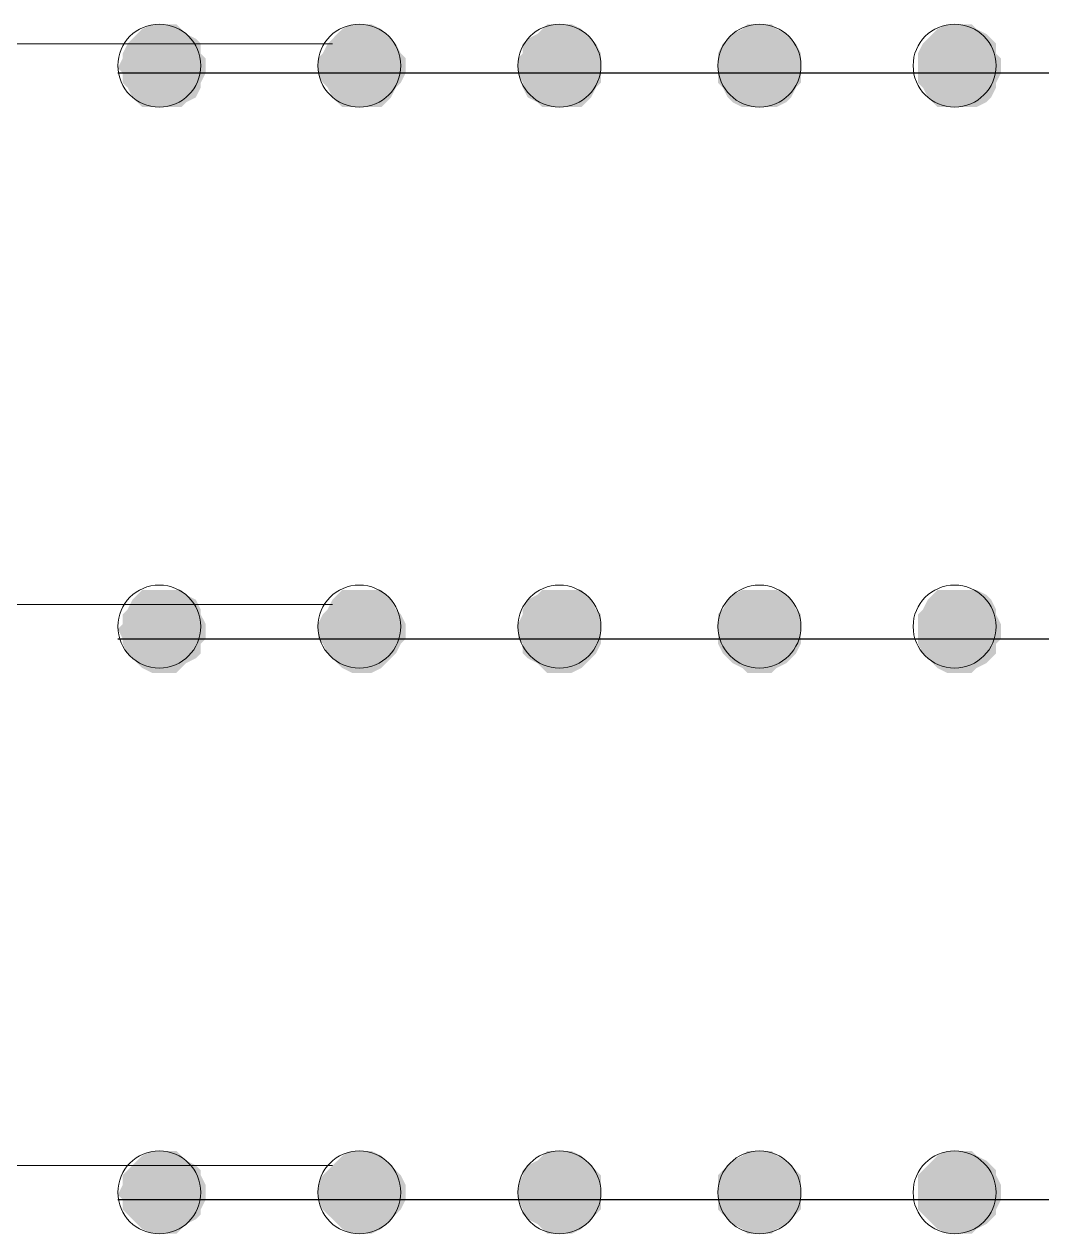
# Model space of a CAD drawing. Header units: inches. Extents: x 2 to 136, y 1 to 96.
# Drawn here: x 45.794 to 49.878, y 60.805 to 65.661 of the extents above; entities that cross this region are included whole.
import ezdxf

# ---------------------------------------------------------------- set-up
doc = ezdxf.new("R2010")
doc.units = ezdxf.units.IN
doc.header["$MEASUREMENT"] = 0
doc.layers.add('PDF_COLUMN', color=251, linetype='Continuous', true_color=0x636466)
doc.layers.add('PDF_FLOOR LINES', color=7, linetype='Continuous')
doc.layers.add('PDF_Girt', color=7, linetype='Continuous')

msp = doc.modelspace()

# ---------------------------------------------------------------- linework, layer by layer
at = {"layer": 'PDF_COLUMN', "lineweight": 0}
for centre in [(46.3362, 65.4947), (47.1391, 65.4947), (47.942, 65.4947), (48.7449, 65.4947), (49.5282, 65.4947), (46.3362, 63.2427), (47.1391, 63.2427), (47.942, 63.2427), (48.7449, 63.2427), (49.5282, 63.2427), (46.3362, 60.971), (47.1391, 60.971), (47.942, 60.971), (48.7449, 60.971), (49.5282, 60.971)]:
    msp.add_circle(centre, 0.1665, dxfattribs=at)
at = {"layer": 'PDF_COLUMN', "transparency": 33554559}
for points in [[(46.3068, 65.6611), (46.4243, 65.6415), (46.2676, 65.6415)], [(46.3264, 65.6611), (46.4047, 65.6611), (46.3068, 65.6611)], [(46.4047, 65.6611), (46.3068, 65.6611), (46.4243, 65.6415)], [(46.3655, 65.6611), (46.3264, 65.6611), (46.4047, 65.6611)], [(47.1097, 65.6611), (47.2272, 65.6415), (47.0705, 65.6415)], [(47.1293, 65.6611), (47.188, 65.6611), (47.1097, 65.6611)], [(47.188, 65.6611), (47.1097, 65.6611), (47.2272, 65.6415)], [(47.1684, 65.6611), (47.1293, 65.6611), (47.188, 65.6611)], [(47.893, 65.6611), (48.0301, 65.6415), (47.8734, 65.6415)], [(47.9322, 65.6611), (47.9909, 65.6611), (47.893, 65.6611)], [(47.9909, 65.6611), (47.893, 65.6611), (48.0301, 65.6415)], [(47.9713, 65.6611), (47.9322, 65.6611), (47.9909, 65.6611)], [(48.6959, 65.6611), (48.8134, 65.6415), (48.6763, 65.6415)], [(48.7351, 65.6611), (48.7938, 65.6611), (48.6959, 65.6611)], [(48.7938, 65.6611), (48.6959, 65.6611), (48.8134, 65.6415)], [(48.7546, 65.6611), (48.7351, 65.6611), (48.7938, 65.6611)], [(49.4988, 65.6611), (49.6163, 65.6415), (49.4596, 65.6415)], [(49.538, 65.6611), (49.5967, 65.6611), (49.4988, 65.6611)], [(49.5967, 65.6611), (49.4988, 65.6611), (49.6163, 65.6415)], [(49.5575, 65.6611), (49.538, 65.6611), (49.5967, 65.6611)], [(46.248, 65.622), (46.483, 65.6024), (46.2285, 65.6024)], [(46.2676, 65.6415), (46.4439, 65.622), (46.248, 65.622)], [(46.4439, 65.622), (46.248, 65.622), (46.483, 65.6024)], [(46.4243, 65.6415), (46.2676, 65.6415), (46.4439, 65.622)], [(47.0509, 65.622), (47.2664, 65.6024), (47.0314, 65.6024)], [(47.0705, 65.6415), (47.2468, 65.622), (47.0509, 65.622)], [(47.2468, 65.622), (47.0509, 65.622), (47.2664, 65.6024)], [(47.2272, 65.6415), (47.0705, 65.6415), (47.2468, 65.622)], [(47.8538, 65.622), (48.0692, 65.6024), (47.8147, 65.6024)], [(47.8734, 65.6415), (48.0497, 65.622), (47.8538, 65.622)], [(48.0497, 65.622), (47.8538, 65.622), (48.0692, 65.6024)], [(48.0301, 65.6415), (47.8734, 65.6415), (48.0497, 65.622)], [(48.6371, 65.622), (48.8721, 65.6024), (48.6176, 65.6024)], [(48.6763, 65.6415), (48.8526, 65.622), (48.6371, 65.622)], [(48.8526, 65.622), (48.6371, 65.622), (48.8721, 65.6024)], [(48.8134, 65.6415), (48.6763, 65.6415), (48.8526, 65.622)], [(49.44, 65.622), (49.675, 65.6024), (49.4205, 65.6024)], [(49.4596, 65.6415), (49.6555, 65.622), (49.44, 65.622)], [(49.6555, 65.622), (49.44, 65.622), (49.675, 65.6024)], [(49.6163, 65.6415), (49.4596, 65.6415), (49.6555, 65.622)], [(46.2089, 65.5828), (46.5026, 65.5436), (46.1893, 65.5436)], [(46.2285, 65.6024), (46.5026, 65.5828), (46.2089, 65.5828)], [(46.5026, 65.5828), (46.2089, 65.5828), (46.5026, 65.5436)], [(46.483, 65.6024), (46.2285, 65.6024), (46.5026, 65.5828)], [(47.0118, 65.5828), (47.3055, 65.5436), (46.9922, 65.5436)], [(47.0314, 65.6024), (47.2859, 65.5828), (47.0118, 65.5828)], [(47.2859, 65.5828), (47.0118, 65.5828), (47.3055, 65.5436)], [(47.2664, 65.6024), (47.0314, 65.6024), (47.2859, 65.5828)], [(47.8147, 65.6024), (48.0888, 65.5828), (47.7951, 65.5828)], [(48.0888, 65.5828), (47.7951, 65.5828), (48.1084, 65.5436)], [(47.7951, 65.5828), (48.1084, 65.5436), (47.7951, 65.5436)], [(48.0692, 65.6024), (47.8147, 65.6024), (48.0888, 65.5828)], [(48.598, 65.5828), (48.9113, 65.5436), (48.5784, 65.5436)], [(48.6176, 65.6024), (48.8917, 65.5828), (48.598, 65.5828)], [(48.8917, 65.5828), (48.598, 65.5828), (48.9113, 65.5436)], [(48.8721, 65.6024), (48.6176, 65.6024), (48.8917, 65.5828)], [(49.4009, 65.5828), (49.6946, 65.5436), (49.3813, 65.5436)], [(49.4205, 65.6024), (49.6946, 65.5828), (49.4009, 65.5828)], [(49.6946, 65.5828), (49.4009, 65.5828), (49.6946, 65.5436)], [(49.675, 65.6024), (49.4205, 65.6024), (49.6946, 65.5828)], [(46.1893, 65.524), (46.5222, 65.4849), (46.1697, 65.4849)], [(46.5026, 65.5436), (46.1893, 65.5436), (46.5222, 65.524)], [(46.1893, 65.5436), (46.5222, 65.524), (46.1893, 65.524)], [(46.5222, 65.524), (46.1893, 65.524), (46.5222, 65.4849)], [(46.9922, 65.5436), (47.3251, 65.524), (46.9726, 65.524)], [(47.3251, 65.524), (46.9726, 65.524), (47.3251, 65.4849)], [(46.9726, 65.524), (47.3251, 65.4849), (46.9726, 65.4849)], [(47.3055, 65.5436), (46.9922, 65.5436), (47.3251, 65.524)], [(47.7951, 65.5436), (48.1084, 65.524), (47.7755, 65.524)], [(48.1084, 65.524), (47.7755, 65.524), (48.1084, 65.4849)], [(47.7755, 65.524), (48.1084, 65.4849), (47.7755, 65.4849)], [(48.1084, 65.5436), (47.7951, 65.5436), (48.1084, 65.524)], [(48.9113, 65.5436), (48.5784, 65.5436), (48.9113, 65.524)], [(48.5784, 65.5436), (48.9113, 65.524), (48.5784, 65.524)], [(48.9113, 65.524), (48.5784, 65.524), (48.9113, 65.4849)], [(48.5784, 65.524), (48.9113, 65.4849), (48.5784, 65.4849)], [(49.6946, 65.5436), (49.3813, 65.5436), (49.7142, 65.524)], [(49.3813, 65.5436), (49.7142, 65.524), (49.3813, 65.524)], [(49.7142, 65.524), (49.3813, 65.524), (49.7142, 65.4849)], [(49.3813, 65.524), (49.7142, 65.4849), (49.3813, 65.4849)], [(46.5222, 65.4849), (46.1697, 65.4849), (46.5222, 65.4653)], [(46.1697, 65.4849), (46.5222, 65.4653), (46.1893, 65.4653)], [(47.3251, 65.4849), (46.9726, 65.4849), (47.3251, 65.4653)], [(46.9726, 65.4849), (47.3251, 65.4653), (46.9726, 65.4653)], [(48.1084, 65.4849), (47.7755, 65.4849), (48.1084, 65.4653)], [(47.7755, 65.4849), (48.1084, 65.4653), (47.7755, 65.4653)], [(48.9113, 65.4849), (48.5784, 65.4849), (48.9113, 65.4653)], [(48.5784, 65.4849), (48.9113, 65.4653), (48.5784, 65.4653)], [(49.7142, 65.4849), (49.3813, 65.4849), (49.7142, 65.4653)], [(49.3813, 65.4849), (49.7142, 65.4653), (49.3813, 65.4653)], [(46.5222, 65.4653), (46.1893, 65.4653), (46.5026, 65.4261)], [(46.1893, 65.4653), (46.5026, 65.4261), (46.1893, 65.4261)], [(46.5026, 65.4261), (46.1893, 65.4261), (46.5026, 65.4066)], [(46.1893, 65.4261), (46.5026, 65.4066), (46.2089, 65.4066)], [(47.3251, 65.4653), (46.9726, 65.4653), (47.3055, 65.4261)], [(46.9726, 65.4653), (47.3055, 65.4261), (46.9922, 65.4261)], [(47.3055, 65.4261), (46.9922, 65.4261), (47.2859, 65.4066)], [(46.9922, 65.4261), (47.2859, 65.4066), (47.0118, 65.4066)], [(48.1084, 65.4653), (47.7755, 65.4653), (48.1084, 65.4261)], [(47.7755, 65.4653), (48.1084, 65.4261), (47.7951, 65.4261)], [(48.1084, 65.4261), (47.7951, 65.4261), (48.0888, 65.4066)], [(47.7951, 65.4261), (48.0888, 65.4066), (47.7951, 65.4066)], [(48.9113, 65.4653), (48.5784, 65.4653), (48.9113, 65.4261)], [(48.5784, 65.4653), (48.9113, 65.4261), (48.5784, 65.4261)], [(48.9113, 65.4261), (48.5784, 65.4261), (48.8917, 65.4066)], [(48.5784, 65.4261), (48.8917, 65.4066), (48.598, 65.4066)], [(49.7142, 65.4653), (49.3813, 65.4653), (49.6946, 65.4261)], [(49.3813, 65.4653), (49.6946, 65.4261), (49.3813, 65.4261)], [(49.6946, 65.4261), (49.3813, 65.4261), (49.6946, 65.4066)], [(49.3813, 65.4261), (49.6946, 65.4066), (49.4009, 65.4066)], [(46.5026, 65.4066), (46.2089, 65.4066), (46.483, 65.3674)], [(46.2089, 65.4066), (46.483, 65.3674), (46.2285, 65.3674)], [(47.2859, 65.4066), (47.0118, 65.4066), (47.2664, 65.3674)], [(47.0118, 65.4066), (47.2664, 65.3674), (47.0314, 65.3674)], [(48.0888, 65.4066), (47.7951, 65.4066), (48.0692, 65.3674)], [(47.7951, 65.4066), (48.0692, 65.3674), (47.8147, 65.3674)], [(48.8917, 65.4066), (48.598, 65.4066), (48.8721, 65.3674)], [(48.598, 65.4066), (48.8721, 65.3674), (48.6176, 65.3674)], [(49.6946, 65.4066), (49.4009, 65.4066), (49.675, 65.3674)], [(49.4009, 65.4066), (49.675, 65.3674), (49.4205, 65.3674)], [(46.483, 65.3674), (46.2285, 65.3674), (46.4439, 65.3478)], [(46.2285, 65.3674), (46.4439, 65.3478), (46.248, 65.3478)], [(46.4439, 65.3478), (46.248, 65.3478), (46.4243, 65.3282)], [(46.248, 65.3478), (46.4243, 65.3282), (46.2676, 65.3282)], [(46.4243, 65.3282), (46.2676, 65.3282), (46.4047, 65.3282)], [(46.2676, 65.3282), (46.4047, 65.3282), (46.3068, 65.3282)], [(46.4047, 65.3282), (46.3068, 65.3282), (46.3655, 65.3282)], [(46.3068, 65.3282), (46.3655, 65.3282), (46.3264, 65.3282)], [(47.2664, 65.3674), (47.0314, 65.3674), (47.2468, 65.3478)], [(47.0314, 65.3674), (47.2468, 65.3478), (47.0509, 65.3478)], [(47.2468, 65.3478), (47.0509, 65.3478), (47.2272, 65.3282)], [(47.0509, 65.3478), (47.2272, 65.3282), (47.0705, 65.3282)], [(47.2272, 65.3282), (47.0705, 65.3282), (47.188, 65.3282)], [(47.0705, 65.3282), (47.188, 65.3282), (47.1097, 65.3282)], [(47.188, 65.3282), (47.1097, 65.3282), (47.1684, 65.3282)], [(47.1097, 65.3282), (47.1684, 65.3282), (47.1293, 65.3282)], [(48.0692, 65.3674), (47.8147, 65.3674), (48.0497, 65.3478)], [(47.8147, 65.3674), (48.0497, 65.3478), (47.8538, 65.3478)], [(48.0497, 65.3478), (47.8538, 65.3478), (48.0301, 65.3282)], [(47.8538, 65.3478), (48.0301, 65.3282), (47.8734, 65.3282)], [(48.0301, 65.3282), (47.8734, 65.3282), (47.9909, 65.3282)], [(47.8734, 65.3282), (47.9909, 65.3282), (47.893, 65.3282)], [(47.9909, 65.3282), (47.893, 65.3282), (47.9713, 65.3282)], [(47.893, 65.3282), (47.9713, 65.3282), (47.9322, 65.3282)], [(48.8721, 65.3674), (48.6176, 65.3674), (48.8526, 65.3478)], [(48.6176, 65.3674), (48.8526, 65.3478), (48.6371, 65.3478)], [(48.8526, 65.3478), (48.6371, 65.3478), (48.8134, 65.3282)], [(48.6371, 65.3478), (48.8134, 65.3282), (48.6763, 65.3282)], [(48.8134, 65.3282), (48.6763, 65.3282), (48.7938, 65.3282)], [(48.6763, 65.3282), (48.7938, 65.3282), (48.6959, 65.3282)], [(48.7938, 65.3282), (48.6959, 65.3282), (48.7546, 65.3282)], [(48.6959, 65.3282), (48.7546, 65.3282), (48.7351, 65.3282)], [(49.675, 65.3674), (49.4205, 65.3674), (49.6555, 65.3478)], [(49.4205, 65.3674), (49.6555, 65.3478), (49.44, 65.3478)], [(49.6555, 65.3478), (49.44, 65.3478), (49.6163, 65.3282)], [(49.44, 65.3478), (49.6163, 65.3282), (49.4596, 65.3282)], [(49.6163, 65.3282), (49.4596, 65.3282), (49.5967, 65.3282)], [(49.4596, 65.3282), (49.5967, 65.3282), (49.4988, 65.3282)], [(49.5967, 65.3282), (49.4988, 65.3282), (49.5575, 65.3282)], [(49.4988, 65.3282), (49.5575, 65.3282), (49.538, 65.3282)], [(46.2676, 63.3895), (46.4439, 63.3699), (46.248, 63.3699)], [(46.3068, 63.3895), (46.4243, 63.3895), (46.2676, 63.3895)], [(46.4243, 63.3895), (46.2676, 63.3895), (46.4439, 63.3699)], [(46.3264, 63.3895), (46.4047, 63.3895), (46.3068, 63.3895)], [(46.4047, 63.3895), (46.3068, 63.3895), (46.4243, 63.3895)], [(46.3655, 63.3895), (46.3264, 63.3895), (46.4047, 63.3895)], [(47.0705, 63.3895), (47.2468, 63.3699), (47.0509, 63.3699)], [(47.1097, 63.3895), (47.2272, 63.3895), (47.0705, 63.3895)], [(47.2272, 63.3895), (47.0705, 63.3895), (47.2468, 63.3699)], [(47.1293, 63.3895), (47.188, 63.3895), (47.1097, 63.3895)], [(47.188, 63.3895), (47.1097, 63.3895), (47.2272, 63.3895)], [(47.1684, 63.3895), (47.1293, 63.3895), (47.188, 63.3895)], [(47.8734, 63.3895), (48.0497, 63.3699), (47.8538, 63.3699)], [(47.893, 63.3895), (48.0301, 63.3895), (47.8734, 63.3895)], [(48.0301, 63.3895), (47.8734, 63.3895), (48.0497, 63.3699)], [(47.9322, 63.3895), (47.9909, 63.3895), (47.893, 63.3895)], [(47.9909, 63.3895), (47.893, 63.3895), (48.0301, 63.3895)], [(47.9713, 63.3895), (47.9322, 63.3895), (47.9909, 63.3895)], [(48.6763, 63.3895), (48.8526, 63.3699), (48.6371, 63.3699)], [(48.6959, 63.3895), (48.8134, 63.3895), (48.6763, 63.3895)], [(48.8134, 63.3895), (48.6763, 63.3895), (48.8526, 63.3699)], [(48.7351, 63.3895), (48.7938, 63.3895), (48.6959, 63.3895)], [(48.7938, 63.3895), (48.6959, 63.3895), (48.8134, 63.3895)], [(48.7546, 63.3895), (48.7351, 63.3895), (48.7938, 63.3895)], [(49.4596, 63.3895), (49.6555, 63.3699), (49.44, 63.3699)], [(49.4988, 63.3895), (49.6163, 63.3895), (49.4596, 63.3895)], [(49.6163, 63.3895), (49.4596, 63.3895), (49.6555, 63.3699)], [(49.538, 63.3895), (49.5967, 63.3895), (49.4988, 63.3895)], [(49.5967, 63.3895), (49.4988, 63.3895), (49.6163, 63.3895)], [(49.5575, 63.3895), (49.538, 63.3895), (49.5967, 63.3895)], [(46.2285, 63.3504), (46.5026, 63.3112), (46.2089, 63.3112)], [(46.248, 63.3699), (46.483, 63.3504), (46.2285, 63.3504)], [(46.483, 63.3504), (46.2285, 63.3504), (46.5026, 63.3112)], [(46.4439, 63.3699), (46.248, 63.3699), (46.483, 63.3504)], [(47.0314, 63.3504), (47.2859, 63.3112), (47.0118, 63.3112)], [(47.0509, 63.3699), (47.2664, 63.3504), (47.0314, 63.3504)], [(47.2664, 63.3504), (47.0314, 63.3504), (47.2859, 63.3112)], [(47.2468, 63.3699), (47.0509, 63.3699), (47.2664, 63.3504)], [(47.8147, 63.3504), (48.0888, 63.3112), (47.7951, 63.3112)], [(47.8538, 63.3699), (48.0692, 63.3504), (47.8147, 63.3504)], [(48.0692, 63.3504), (47.8147, 63.3504), (48.0888, 63.3112)], [(48.0497, 63.3699), (47.8538, 63.3699), (48.0692, 63.3504)], [(48.6176, 63.3504), (48.8917, 63.3112), (48.598, 63.3112)], [(48.6371, 63.3699), (48.8721, 63.3504), (48.6176, 63.3504)], [(48.8721, 63.3504), (48.6176, 63.3504), (48.8917, 63.3112)], [(48.8526, 63.3699), (48.6371, 63.3699), (48.8721, 63.3504)], [(49.4205, 63.3504), (49.6946, 63.3112), (49.4009, 63.3112)], [(49.44, 63.3699), (49.675, 63.3504), (49.4205, 63.3504)], [(49.675, 63.3504), (49.4205, 63.3504), (49.6946, 63.3112)], [(49.6555, 63.3699), (49.44, 63.3699), (49.675, 63.3504)], [(46.2089, 63.3112), (46.5026, 63.2916), (46.1893, 63.2916)], [(46.5026, 63.2916), (46.1893, 63.2916), (46.5222, 63.2524)], [(46.1893, 63.2916), (46.5222, 63.2524), (46.1893, 63.2524)], [(46.5026, 63.3112), (46.2089, 63.3112), (46.5026, 63.2916)], [(46.9922, 63.2916), (47.3251, 63.2524), (46.9726, 63.2524)], [(47.0118, 63.3112), (47.3055, 63.2916), (46.9922, 63.2916)], [(47.3055, 63.2916), (46.9922, 63.2916), (47.3251, 63.2524)], [(47.2859, 63.3112), (47.0118, 63.3112), (47.3055, 63.2916)], [(47.7951, 63.2916), (48.1084, 63.2524), (47.7755, 63.2524)], [(48.0888, 63.3112), (47.7951, 63.3112), (48.1084, 63.2916)], [(47.7951, 63.3112), (48.1084, 63.2916), (47.7951, 63.2916)], [(48.1084, 63.2916), (47.7951, 63.2916), (48.1084, 63.2524)], [(48.598, 63.3112), (48.9113, 63.2916), (48.5784, 63.2916)], [(48.9113, 63.2916), (48.5784, 63.2916), (48.9113, 63.2524)], [(48.5784, 63.2916), (48.9113, 63.2524), (48.5784, 63.2524)], [(48.8917, 63.3112), (48.598, 63.3112), (48.9113, 63.2916)], [(49.4009, 63.3112), (49.6946, 63.2916), (49.3813, 63.2916)], [(49.6946, 63.2916), (49.3813, 63.2916), (49.7142, 63.2524)], [(49.3813, 63.2916), (49.7142, 63.2524), (49.3813, 63.2524)], [(49.6946, 63.3112), (49.4009, 63.3112), (49.6946, 63.2916)], [(46.1893, 63.2524), (46.5222, 63.2329), (46.1697, 63.2329)], [(46.5222, 63.2329), (46.1697, 63.2329), (46.5222, 63.1937)], [(46.1697, 63.2329), (46.5222, 63.1937), (46.1893, 63.1937)], [(46.5222, 63.2524), (46.1893, 63.2524), (46.5222, 63.2329)], [(47.3251, 63.2524), (46.9726, 63.2524), (47.3251, 63.2329)], [(46.9726, 63.2524), (47.3251, 63.2329), (46.9726, 63.2329)], [(47.3251, 63.2329), (46.9726, 63.2329), (47.3251, 63.1937)], [(46.9726, 63.2329), (47.3251, 63.1937), (46.9726, 63.1937)], [(48.1084, 63.2524), (47.7755, 63.2524), (48.1084, 63.2329)], [(47.7755, 63.2524), (48.1084, 63.2329), (47.7755, 63.2329)], [(48.1084, 63.2329), (47.7755, 63.2329), (48.1084, 63.1937)], [(47.7755, 63.2329), (48.1084, 63.1937), (47.7755, 63.1937)], [(48.9113, 63.2524), (48.5784, 63.2524), (48.9113, 63.2329)], [(48.5784, 63.2524), (48.9113, 63.2329), (48.5784, 63.2329)], [(48.9113, 63.2329), (48.5784, 63.2329), (48.9113, 63.1937)], [(48.5784, 63.2329), (48.9113, 63.1937), (48.5784, 63.1937)], [(49.7142, 63.2524), (49.3813, 63.2524), (49.7142, 63.2329)], [(49.3813, 63.2524), (49.7142, 63.2329), (49.3813, 63.2329)], [(49.7142, 63.2329), (49.3813, 63.2329), (49.7142, 63.1937)], [(49.3813, 63.2329), (49.7142, 63.1937), (49.3813, 63.1937)], [(46.5222, 63.1937), (46.1893, 63.1937), (46.5026, 63.1741)], [(46.1893, 63.1937), (46.5026, 63.1741), (46.1893, 63.1741)], [(47.3251, 63.1937), (46.9726, 63.1937), (47.3055, 63.1741)], [(46.9726, 63.1937), (47.3055, 63.1741), (46.9922, 63.1741)], [(48.1084, 63.1937), (47.7755, 63.1937), (48.1084, 63.1741)], [(47.7755, 63.1937), (48.1084, 63.1741), (47.7951, 63.1741)], [(48.9113, 63.1937), (48.5784, 63.1937), (48.9113, 63.1741)], [(48.5784, 63.1937), (48.9113, 63.1741), (48.5784, 63.1741)], [(49.7142, 63.1937), (49.3813, 63.1937), (49.6946, 63.1741)], [(49.3813, 63.1937), (49.6946, 63.1741), (49.3813, 63.1741)], [(46.5026, 63.1741), (46.1893, 63.1741), (46.5026, 63.1349)], [(46.1893, 63.1741), (46.5026, 63.1349), (46.2089, 63.1349)], [(47.3055, 63.1741), (46.9922, 63.1741), (47.2859, 63.1349)], [(46.9922, 63.1741), (47.2859, 63.1349), (47.0118, 63.1349)], [(48.1084, 63.1741), (47.7951, 63.1741), (48.0888, 63.1349)], [(47.7951, 63.1741), (48.0888, 63.1349), (47.7951, 63.1349)], [(48.9113, 63.1741), (48.5784, 63.1741), (48.8917, 63.1349)], [(48.5784, 63.1741), (48.8917, 63.1349), (48.598, 63.1349)], [(49.6946, 63.1741), (49.3813, 63.1741), (49.6946, 63.1349)], [(49.3813, 63.1741), (49.6946, 63.1349), (49.4009, 63.1349)], [(46.5026, 63.1349), (46.2089, 63.1349), (46.483, 63.1154)], [(46.2089, 63.1349), (46.483, 63.1154), (46.2285, 63.1154)], [(46.483, 63.1154), (46.2285, 63.1154), (46.4439, 63.0958)], [(46.2285, 63.1154), (46.4439, 63.0958), (46.248, 63.0958)], [(46.4439, 63.0958), (46.248, 63.0958), (46.4243, 63.0762)], [(46.248, 63.0958), (46.4243, 63.0762), (46.2676, 63.0762)], [(47.2859, 63.1349), (47.0118, 63.1349), (47.2664, 63.1154)], [(47.0118, 63.1349), (47.2664, 63.1154), (47.0314, 63.1154)], [(47.2664, 63.1154), (47.0314, 63.1154), (47.2468, 63.0958)], [(47.0314, 63.1154), (47.2468, 63.0958), (47.0509, 63.0958)], [(47.2468, 63.0958), (47.0509, 63.0958), (47.2272, 63.0762)], [(47.0509, 63.0958), (47.2272, 63.0762), (47.0705, 63.0762)], [(48.0888, 63.1349), (47.7951, 63.1349), (48.0692, 63.1154)], [(47.7951, 63.1349), (48.0692, 63.1154), (47.8147, 63.1154)], [(48.0692, 63.1154), (47.8147, 63.1154), (48.0497, 63.0958)], [(47.8147, 63.1154), (48.0497, 63.0958), (47.8538, 63.0958)], [(48.0497, 63.0958), (47.8538, 63.0958), (48.0301, 63.0762)], [(47.8538, 63.0958), (48.0301, 63.0762), (47.8734, 63.0762)], [(48.8917, 63.1349), (48.598, 63.1349), (48.8721, 63.1154)], [(48.598, 63.1349), (48.8721, 63.1154), (48.6176, 63.1154)], [(48.8721, 63.1154), (48.6176, 63.1154), (48.8526, 63.0958)], [(48.6176, 63.1154), (48.8526, 63.0958), (48.6371, 63.0958)], [(48.8526, 63.0958), (48.6371, 63.0958), (48.8134, 63.0762)], [(48.6371, 63.0958), (48.8134, 63.0762), (48.6763, 63.0762)], [(49.6946, 63.1349), (49.4009, 63.1349), (49.675, 63.1154)], [(49.4009, 63.1349), (49.675, 63.1154), (49.4205, 63.1154)], [(49.675, 63.1154), (49.4205, 63.1154), (49.6555, 63.0958)], [(49.4205, 63.1154), (49.6555, 63.0958), (49.44, 63.0958)], [(49.6555, 63.0958), (49.44, 63.0958), (49.6163, 63.0762)], [(49.44, 63.0958), (49.6163, 63.0762), (49.4596, 63.0762)], [(46.4243, 63.0762), (46.2676, 63.0762), (46.4047, 63.0566)], [(46.2676, 63.0762), (46.4047, 63.0566), (46.3068, 63.0566)], [(46.4047, 63.0566), (46.3068, 63.0566), (46.3655, 63.0566)], [(46.3068, 63.0566), (46.3655, 63.0566), (46.3264, 63.0566)], [(47.2272, 63.0762), (47.0705, 63.0762), (47.188, 63.0566)], [(47.0705, 63.0762), (47.188, 63.0566), (47.1097, 63.0566)], [(47.188, 63.0566), (47.1097, 63.0566), (47.1684, 63.0566)], [(47.1097, 63.0566), (47.1684, 63.0566), (47.1293, 63.0566)], [(48.0301, 63.0762), (47.8734, 63.0762), (47.9909, 63.0566)], [(47.8734, 63.0762), (47.9909, 63.0566), (47.893, 63.0566)], [(47.9909, 63.0566), (47.893, 63.0566), (47.9713, 63.0566)], [(47.893, 63.0566), (47.9713, 63.0566), (47.9322, 63.0566)], [(48.8134, 63.0762), (48.6763, 63.0762), (48.7938, 63.0566)], [(48.6763, 63.0762), (48.7938, 63.0566), (48.6959, 63.0566)], [(48.7938, 63.0566), (48.6959, 63.0566), (48.7546, 63.0566)], [(48.6959, 63.0566), (48.7546, 63.0566), (48.7351, 63.0566)], [(49.6163, 63.0762), (49.4596, 63.0762), (49.5967, 63.0566)], [(49.4596, 63.0762), (49.5967, 63.0566), (49.4988, 63.0566)], [(49.5967, 63.0566), (49.4988, 63.0566), (49.5575, 63.0566)], [(49.4988, 63.0566), (49.5575, 63.0566), (49.538, 63.0566)], [(46.248, 61.0983), (46.483, 61.0788), (46.2285, 61.0788)], [(46.2676, 61.1179), (46.4439, 61.0983), (46.248, 61.0983)], [(46.4439, 61.0983), (46.248, 61.0983), (46.483, 61.0788)], [(46.3068, 61.1375), (46.4243, 61.1179), (46.2676, 61.1179)], [(46.4243, 61.1179), (46.2676, 61.1179), (46.4439, 61.0983)], [(46.3264, 61.1375), (46.4047, 61.1375), (46.3068, 61.1375)], [(46.4047, 61.1375), (46.3068, 61.1375), (46.4243, 61.1179)], [(46.3655, 61.1375), (46.3264, 61.1375), (46.4047, 61.1375)], [(47.0509, 61.0983), (47.2664, 61.0788), (47.0314, 61.0788)], [(47.0705, 61.1179), (47.2468, 61.0983), (47.0509, 61.0983)], [(47.2468, 61.0983), (47.0509, 61.0983), (47.2664, 61.0788)], [(47.1097, 61.1375), (47.2272, 61.1179), (47.0705, 61.1179)], [(47.2272, 61.1179), (47.0705, 61.1179), (47.2468, 61.0983)], [(47.1293, 61.1375), (47.188, 61.1375), (47.1097, 61.1375)], [(47.188, 61.1375), (47.1097, 61.1375), (47.2272, 61.1179)], [(47.1684, 61.1375), (47.1293, 61.1375), (47.188, 61.1375)], [(47.8538, 61.0983), (48.0692, 61.0788), (47.8147, 61.0788)], [(47.8734, 61.1179), (48.0497, 61.0983), (47.8538, 61.0983)], [(48.0497, 61.0983), (47.8538, 61.0983), (48.0692, 61.0788)], [(47.893, 61.1375), (48.0301, 61.1179), (47.8734, 61.1179)], [(48.0301, 61.1179), (47.8734, 61.1179), (48.0497, 61.0983)], [(47.9322, 61.1375), (47.9909, 61.1375), (47.893, 61.1375)], [(47.9909, 61.1375), (47.893, 61.1375), (48.0301, 61.1179)], [(47.9713, 61.1375), (47.9322, 61.1375), (47.9909, 61.1375)], [(48.6371, 61.0983), (48.8721, 61.0788), (48.6176, 61.0788)], [(48.6763, 61.1179), (48.8526, 61.0983), (48.6371, 61.0983)], [(48.8526, 61.0983), (48.6371, 61.0983), (48.8721, 61.0788)], [(48.6959, 61.1375), (48.8134, 61.1179), (48.6763, 61.1179)], [(48.8134, 61.1179), (48.6763, 61.1179), (48.8526, 61.0983)], [(48.7351, 61.1375), (48.7938, 61.1375), (48.6959, 61.1375)], [(48.7938, 61.1375), (48.6959, 61.1375), (48.8134, 61.1179)], [(48.7546, 61.1375), (48.7351, 61.1375), (48.7938, 61.1375)], [(49.44, 61.0983), (49.675, 61.0788), (49.4205, 61.0788)], [(49.4596, 61.1179), (49.6555, 61.0983), (49.44, 61.0983)], [(49.6555, 61.0983), (49.44, 61.0983), (49.675, 61.0788)], [(49.4988, 61.1375), (49.6163, 61.1179), (49.4596, 61.1179)], [(49.6163, 61.1179), (49.4596, 61.1179), (49.6555, 61.0983)], [(49.538, 61.1375), (49.5967, 61.1375), (49.4988, 61.1375)], [(49.5967, 61.1375), (49.4988, 61.1375), (49.6163, 61.1179)], [(49.5575, 61.1375), (49.538, 61.1375), (49.5967, 61.1375)], [(46.2089, 61.0592), (46.5026, 61.0396), (46.1893, 61.0396)], [(46.2285, 61.0788), (46.5026, 61.0592), (46.2089, 61.0592)], [(46.5026, 61.0592), (46.2089, 61.0592), (46.5026, 61.0396)], [(46.483, 61.0788), (46.2285, 61.0788), (46.5026, 61.0592)], [(47.0118, 61.0592), (47.3055, 61.0396), (46.9922, 61.0396)], [(47.0314, 61.0788), (47.2859, 61.0592), (47.0118, 61.0592)], [(47.2859, 61.0592), (47.0118, 61.0592), (47.3055, 61.0396)], [(47.2664, 61.0788), (47.0314, 61.0788), (47.2859, 61.0592)], [(47.8147, 61.0788), (48.0888, 61.0592), (47.7951, 61.0592)], [(48.0888, 61.0592), (47.7951, 61.0592), (48.1084, 61.0396)], [(47.7951, 61.0592), (48.1084, 61.0396), (47.7951, 61.0396)], [(48.0692, 61.0788), (47.8147, 61.0788), (48.0888, 61.0592)], [(48.598, 61.0592), (48.9113, 61.0396), (48.5784, 61.0396)], [(48.6176, 61.0788), (48.8917, 61.0592), (48.598, 61.0592)], [(48.8917, 61.0592), (48.598, 61.0592), (48.9113, 61.0396)], [(48.8721, 61.0788), (48.6176, 61.0788), (48.8917, 61.0592)], [(49.4009, 61.0592), (49.6946, 61.0396), (49.3813, 61.0396)], [(49.4205, 61.0788), (49.6946, 61.0592), (49.4009, 61.0592)], [(49.6946, 61.0592), (49.4009, 61.0592), (49.6946, 61.0396)], [(49.675, 61.0788), (49.4205, 61.0788), (49.6946, 61.0592)], [(46.1893, 61.0004), (46.5222, 60.9613), (46.1697, 60.9613)], [(46.5026, 61.0396), (46.1893, 61.0396), (46.5222, 61.0004)], [(46.1893, 61.0396), (46.5222, 61.0004), (46.1893, 61.0004)], [(46.5222, 61.0004), (46.1893, 61.0004), (46.5222, 60.9613)], [(46.9922, 61.0396), (47.3251, 61.0004), (46.9726, 61.0004)], [(47.3251, 61.0004), (46.9726, 61.0004), (47.3251, 60.9613)], [(46.9726, 61.0004), (47.3251, 60.9613), (46.9726, 60.9613)], [(47.3055, 61.0396), (46.9922, 61.0396), (47.3251, 61.0004)], [(47.7951, 61.0396), (48.1084, 61.0004), (47.7755, 61.0004)], [(48.1084, 61.0004), (47.7755, 61.0004), (48.1084, 60.9613)], [(47.7755, 61.0004), (48.1084, 60.9613), (47.7755, 60.9613)], [(48.1084, 61.0396), (47.7951, 61.0396), (48.1084, 61.0004)], [(48.9113, 61.0396), (48.5784, 61.0396), (48.9113, 61.0004)], [(48.5784, 61.0396), (48.9113, 61.0004), (48.5784, 61.0004)], [(48.9113, 61.0004), (48.5784, 61.0004), (48.9113, 60.9613)], [(48.5784, 61.0004), (48.9113, 60.9613), (48.5784, 60.9613)], [(49.6946, 61.0396), (49.3813, 61.0396), (49.7142, 61.0004)], [(49.3813, 61.0396), (49.7142, 61.0004), (49.3813, 61.0004)], [(49.7142, 61.0004), (49.3813, 61.0004), (49.7142, 60.9613)], [(49.3813, 61.0004), (49.7142, 60.9613), (49.3813, 60.9613)], [(46.5222, 60.9613), (46.1697, 60.9613), (46.5222, 60.9417)], [(46.1697, 60.9613), (46.5222, 60.9417), (46.1893, 60.9417)], [(47.3251, 60.9613), (46.9726, 60.9613), (47.3251, 60.9417)], [(46.9726, 60.9613), (47.3251, 60.9417), (46.9726, 60.9417)], [(48.1084, 60.9613), (47.7755, 60.9613), (48.1084, 60.9417)], [(47.7755, 60.9613), (48.1084, 60.9417), (47.7755, 60.9417)], [(48.9113, 60.9613), (48.5784, 60.9613), (48.9113, 60.9417)], [(48.5784, 60.9613), (48.9113, 60.9417), (48.5784, 60.9417)], [(49.7142, 60.9613), (49.3813, 60.9613), (49.7142, 60.9417)], [(49.3813, 60.9613), (49.7142, 60.9417), (49.3813, 60.9417)], [(46.5222, 60.9417), (46.1893, 60.9417), (46.5026, 60.9025)], [(46.1893, 60.9417), (46.5026, 60.9025), (46.1893, 60.9025)], [(46.5026, 60.9025), (46.1893, 60.9025), (46.5026, 60.8829)], [(46.1893, 60.9025), (46.5026, 60.8829), (46.2089, 60.8829)], [(47.3251, 60.9417), (46.9726, 60.9417), (47.3055, 60.9025)], [(46.9726, 60.9417), (47.3055, 60.9025), (46.9922, 60.9025)], [(47.3055, 60.9025), (46.9922, 60.9025), (47.2859, 60.8829)], [(46.9922, 60.9025), (47.2859, 60.8829), (47.0118, 60.8829)], [(48.1084, 60.9417), (47.7755, 60.9417), (48.1084, 60.9025)], [(47.7755, 60.9417), (48.1084, 60.9025), (47.7951, 60.9025)], [(48.1084, 60.9025), (47.7951, 60.9025), (48.0888, 60.8829)], [(47.7951, 60.9025), (48.0888, 60.8829), (47.7951, 60.8829)], [(48.9113, 60.9417), (48.5784, 60.9417), (48.9113, 60.9025)], [(48.5784, 60.9417), (48.9113, 60.9025), (48.5784, 60.9025)], [(48.9113, 60.9025), (48.5784, 60.9025), (48.8917, 60.8829)], [(48.5784, 60.9025), (48.8917, 60.8829), (48.598, 60.8829)], [(49.7142, 60.9417), (49.3813, 60.9417), (49.6946, 60.9025)], [(49.3813, 60.9417), (49.6946, 60.9025), (49.3813, 60.9025)], [(49.6946, 60.9025), (49.3813, 60.9025), (49.6946, 60.8829)], [(49.3813, 60.9025), (49.6946, 60.8829), (49.4009, 60.8829)], [(46.5026, 60.8829), (46.2089, 60.8829), (46.483, 60.8633)], [(46.2089, 60.8829), (46.483, 60.8633), (46.2285, 60.8633)], [(46.483, 60.8633), (46.2285, 60.8633), (46.4439, 60.8438)], [(46.2285, 60.8633), (46.4439, 60.8438), (46.248, 60.8438)], [(47.2859, 60.8829), (47.0118, 60.8829), (47.2664, 60.8633)], [(47.0118, 60.8829), (47.2664, 60.8633), (47.0314, 60.8633)], [(47.2664, 60.8633), (47.0314, 60.8633), (47.2468, 60.8438)], [(47.0314, 60.8633), (47.2468, 60.8438), (47.0509, 60.8438)], [(48.0888, 60.8829), (47.7951, 60.8829), (48.0692, 60.8633)], [(47.7951, 60.8829), (48.0692, 60.8633), (47.8147, 60.8633)], [(48.0692, 60.8633), (47.8147, 60.8633), (48.0497, 60.8438)], [(47.8147, 60.8633), (48.0497, 60.8438), (47.8538, 60.8438)], [(48.8917, 60.8829), (48.598, 60.8829), (48.8721, 60.8633)], [(48.598, 60.8829), (48.8721, 60.8633), (48.6176, 60.8633)], [(48.8721, 60.8633), (48.6176, 60.8633), (48.8526, 60.8438)], [(48.6176, 60.8633), (48.8526, 60.8438), (48.6371, 60.8438)], [(49.6946, 60.8829), (49.4009, 60.8829), (49.675, 60.8633)], [(49.4009, 60.8829), (49.675, 60.8633), (49.4205, 60.8633)], [(49.675, 60.8633), (49.4205, 60.8633), (49.6555, 60.8438)], [(49.4205, 60.8633), (49.6555, 60.8438), (49.44, 60.8438)], [(46.4439, 60.8438), (46.248, 60.8438), (46.4243, 60.8242)], [(46.248, 60.8438), (46.4243, 60.8242), (46.2676, 60.8242)], [(46.4243, 60.8242), (46.2676, 60.8242), (46.4047, 60.8046)], [(46.2676, 60.8242), (46.4047, 60.8046), (46.3068, 60.8046)], [(46.4047, 60.8046), (46.3068, 60.8046), (46.3655, 60.8046)], [(46.3068, 60.8046), (46.3655, 60.8046), (46.3264, 60.8046)], [(47.2468, 60.8438), (47.0509, 60.8438), (47.2272, 60.8242)], [(47.0509, 60.8438), (47.2272, 60.8242), (47.0705, 60.8242)], [(47.2272, 60.8242), (47.0705, 60.8242), (47.188, 60.8046)], [(47.0705, 60.8242), (47.188, 60.8046), (47.1097, 60.8046)], [(47.188, 60.8046), (47.1097, 60.8046), (47.1684, 60.8046)], [(47.1097, 60.8046), (47.1684, 60.8046), (47.1293, 60.8046)], [(48.0497, 60.8438), (47.8538, 60.8438), (48.0301, 60.8242)], [(47.8538, 60.8438), (48.0301, 60.8242), (47.8734, 60.8242)], [(48.0301, 60.8242), (47.8734, 60.8242), (47.9909, 60.8046)], [(47.8734, 60.8242), (47.9909, 60.8046), (47.893, 60.8046)], [(47.9909, 60.8046), (47.893, 60.8046), (47.9713, 60.8046)], [(47.893, 60.8046), (47.9713, 60.8046), (47.9322, 60.8046)], [(48.8526, 60.8438), (48.6371, 60.8438), (48.8134, 60.8242)], [(48.6371, 60.8438), (48.8134, 60.8242), (48.6763, 60.8242)], [(48.8134, 60.8242), (48.6763, 60.8242), (48.7938, 60.8046)], [(48.6763, 60.8242), (48.7938, 60.8046), (48.6959, 60.8046)], [(48.7938, 60.8046), (48.6959, 60.8046), (48.7546, 60.8046)], [(48.6959, 60.8046), (48.7546, 60.8046), (48.7351, 60.8046)], [(49.6555, 60.8438), (49.44, 60.8438), (49.6163, 60.8242)], [(49.44, 60.8438), (49.6163, 60.8242), (49.4596, 60.8242)], [(49.6163, 60.8242), (49.4596, 60.8242), (49.5967, 60.8046)], [(49.4596, 60.8242), (49.5967, 60.8046), (49.4988, 60.8046)], [(49.5967, 60.8046), (49.4988, 60.8046), (49.5575, 60.8046)], [(49.4988, 60.8046), (49.5575, 60.8046), (49.538, 60.8046)]]:
    msp.add_solid(points, dxfattribs=at)
at = {"layer": 'PDF_FLOOR LINES', "lineweight": 0}
for points in [[(41.2348, 65.5828), (47.0314, 65.5828)], [(41.2348, 63.3308), (47.0314, 63.3308)], [(41.2348, 61.0788), (47.0314, 61.0788)]]:
    msp.add_lwpolyline(points, dxfattribs=at)
at = {"layer": 'PDF_Girt', "lineweight": 25}
for points in [[(46.1697, 65.4653), (57.2536, 65.4653)], [(46.1697, 63.1937), (57.2536, 63.1937)], [(46.1697, 60.9417), (57.2536, 60.9417)]]:
    msp.add_lwpolyline(points, dxfattribs=at)

doc.saveas('drawing.dxf')
